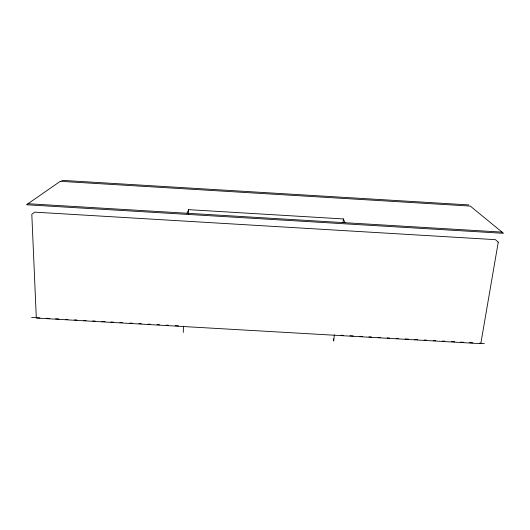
<?xml version="1.0" encoding="UTF-8"?>
<svg xmlns="http://www.w3.org/2000/svg" width="530" height="530" viewBox="0 0 530 530"><rect width="100%" height="100%" fill="white"/><g stroke="black" fill="none" stroke-linecap="round" stroke-linejoin="round"><path stroke-width="0.79" d="M183.281 332.436L183.453 326.142M188.501 214.206L188.627 209.661L343.387 218.943L345.01 222.713M343.016 222.699L343.387 218.943M334.351 334.834L333.721 341.082L333.191 338.703M187.004 213.252L188.627 209.661M31.634 317.397L39.883 317.874M46.488 318.258L49.787 318.444M55.564 318.775L58.863 318.967M65.462 319.351L67.939 319.491M74.538 319.868L77.016 320.014M83.614 320.392L86.092 320.537M92.69 320.915L95.168 321.061M101.767 321.438L105.066 321.63M110.843 321.962L113.321 322.107M119.919 322.485L122.397 322.631M129.823 323.055L132.295 323.201M138.9 323.578L141.371 323.724M147.976 324.102L150.447 324.241M157.052 324.625L159.523 324.764M166.129 325.148L168.6 325.287M175.205 325.672L178.504 325.857M340.942 335.218L343.413 335.357M350.012 335.742L353.305 335.927M359.903 336.311L362.374 336.451M368.966 336.828L371.437 336.974M378.036 337.352L380.507 337.497M387.099 337.875L389.57 338.021M396.168 338.398L398.639 338.537M405.231 338.922L408.531 339.107M414.301 339.438L417.594 339.631M424.192 340.008L426.663 340.154M433.255 340.532L435.733 340.677M442.325 341.055L444.796 341.201M451.388 341.578L454.687 341.77M460.457 342.102L463.75 342.287M469.52 342.625L472.82 342.811M479.411 343.195L484.36 343.48M61.725 180.326L468.838 204.911M27.984 203.725L502.042 232.113M498.253 242.15L480.789 343.659L36.312 318.06L31.813 214.319L34.708 212.146L495.404 239.659L498.253 242.15M60.281 181.326L26.5 204.759L503.5 233.313L470.269 206.077L60.281 181.326"/></g></svg>
